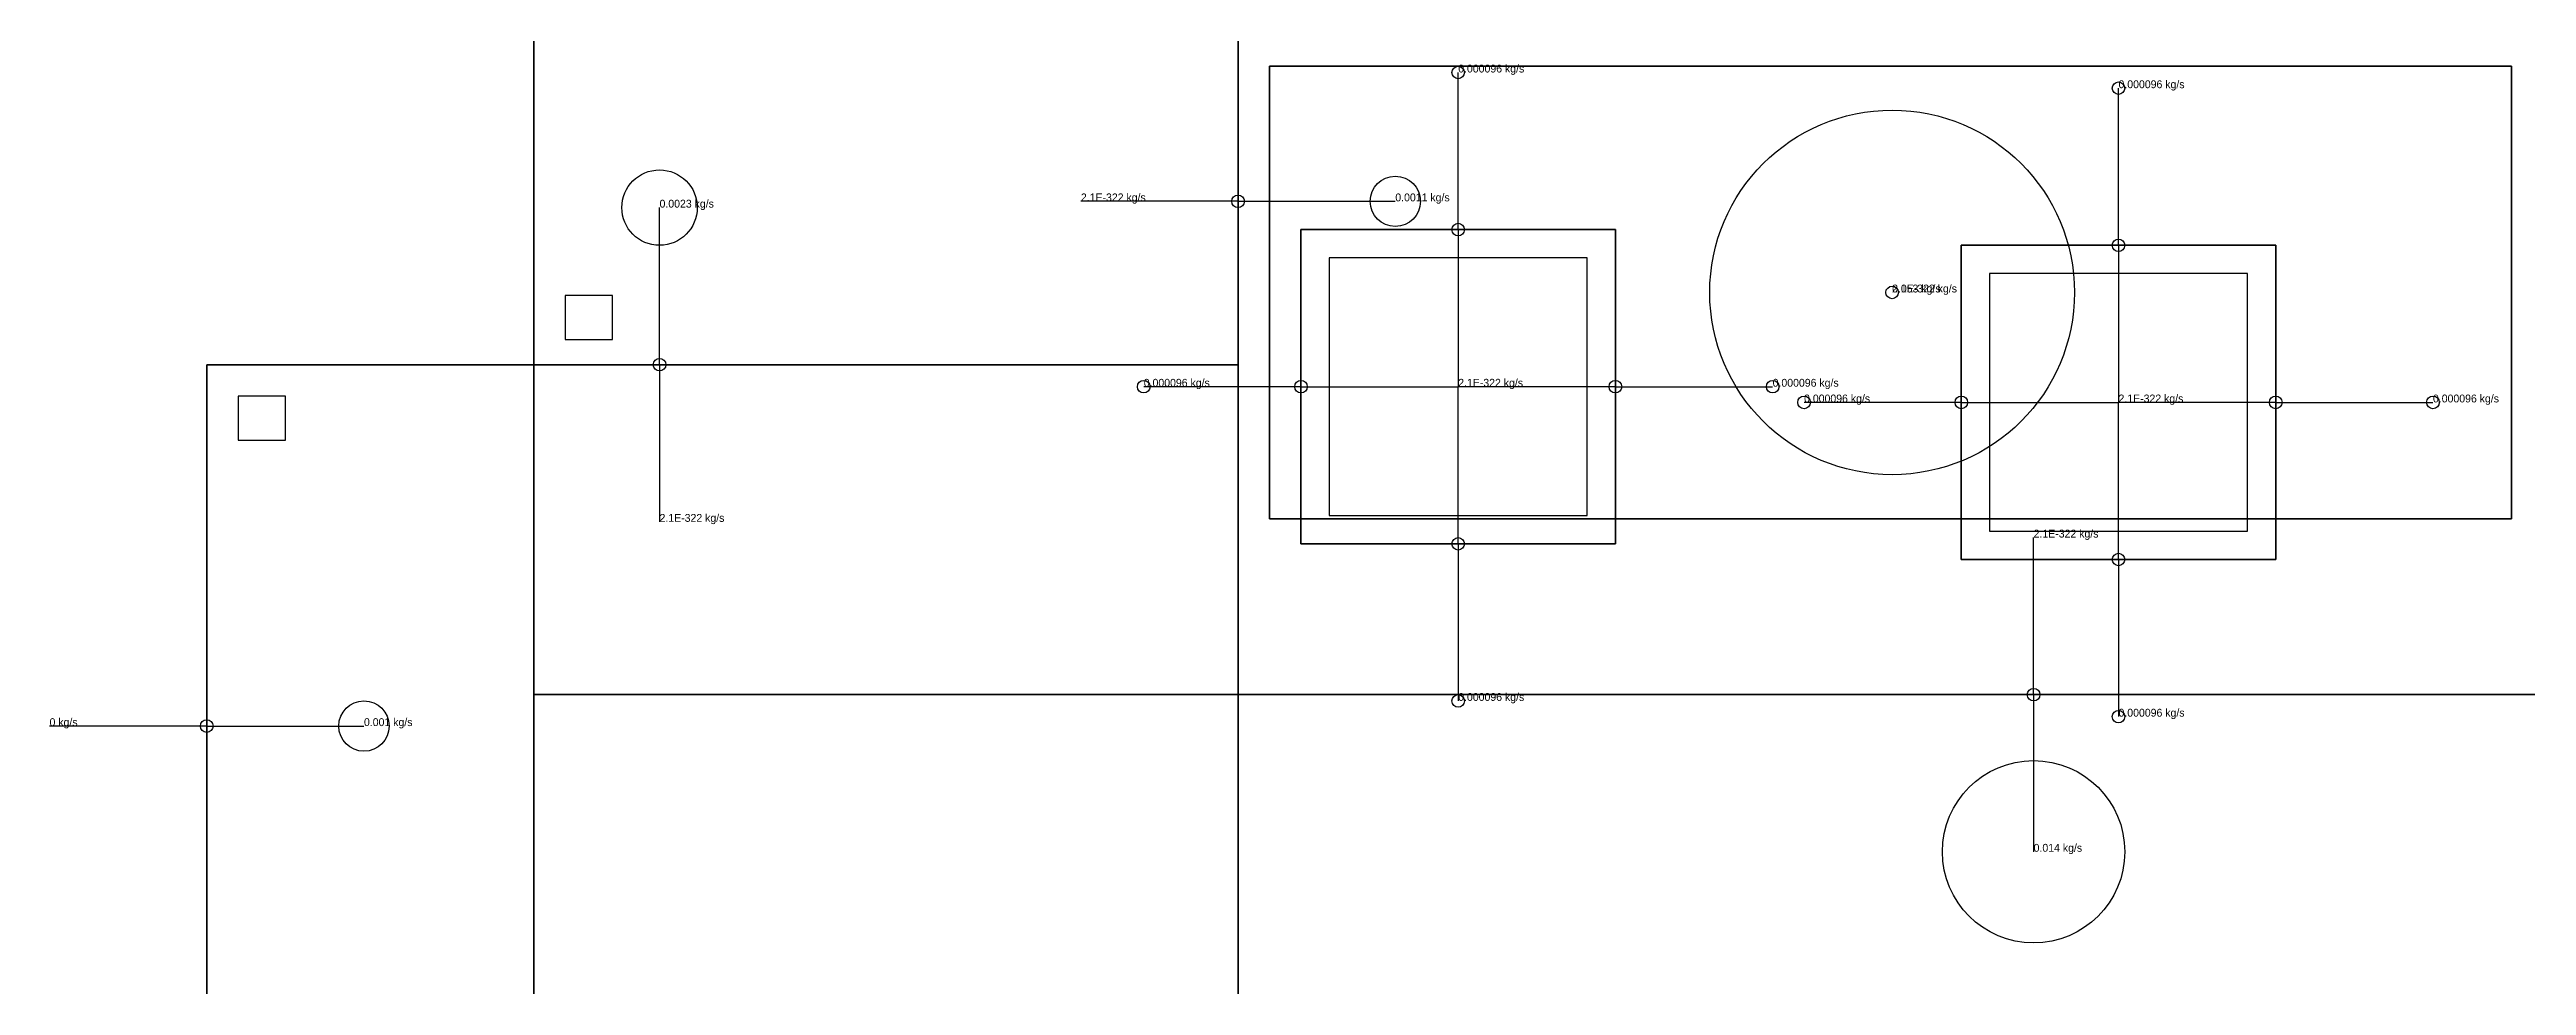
# Model space of a CAD drawing. Header units: metres. Extents: x -2.5 to 12.4, y -1.3 to 12.4.
# Drawn here: x -0.5 to 7.38, y 3.98 to 6.96 of the extents above; entities that cross this region are included whole.
import ezdxf

# ---------------------------------------------------------------- set-up
doc = ezdxf.new("R2010")
doc.units = ezdxf.units.M

msp = doc.modelspace()

# ---------------------------------------------------------------- linework, layer by layer
at = {"layer": 'HAL', "color": 14}
for points in [[(1.04, 9.69, 3.25), (1.04, 9.69), (1.04, 5.96), (1.04, 5.96, 3.25)], [(3.28, 9.69), (3.28, 5.96), (1.04, 5.96), (1.04, 9.69)], [(1.04, 7.01, 6.4), (1.04, 7.01, 3.25), (1.04, 5.96, 3.25), (1.04, 5.96, 6.4)], [(1.04, 7.01, 6.4), (1.04, 5.96, 6.4), (3.28, 5.96, 6.4), (3.28, 7.01, 6.4)], [(3.28, 5.96, 3.25), (3.28, 5.96), (3.28, 7.01), (3.28, 7.01, 3.25)], [(3.28, 5.96, 6.4), (3.28, 5.96, 3.25), (3.28, 7.01, 3.25), (3.28, 7.01, 6.4)], [(1.04, 5.96, 3.25), (1.04, 5.96), (3.28, 5.96), (3.28, 5.96, 3.25)], [(1.04, 5.96, 6.4), (1.04, 5.96, 3.25), (3.28, 5.96, 3.25), (3.28, 5.96, 6.4)]]:
    msp.add_3dface(points, dxfattribs=at)
at = {"layer": 'HAL', "color": 4}
for points in [[(3.28, 6.08, 2.17), (3.28, 6.08, 0.05), (3.28, 6.88, 0.05), (3.28, 6.88, 2.17)], [(1.14, 6.18, 6.4), (1.14, 6.04, 6.4), (1.29, 6.04, 6.4), (1.29, 6.18, 6.4)]]:
    msp.add_3dface(points, dxfattribs=at)
at = {"layer": 'HAL-CENTERPOINTS', "color": 1}
msp.add_circle((3.28, 6.48, 1.11), 0.02, dxfattribs=at)
at = {"layer": 'HAL-MAXMASSFLOWCIRCLESIN', "color": 2}
msp.add_circle((2.78, 6.48, 1.11), 0, dxfattribs=at)
at = {"layer": 'HAL-MAXMASSFLOWCIRCLESOUT', "color": 2}
msp.add_circle((3.78, 6.48, 1.11), 0.08, dxfattribs=at)
at = {"layer": 'HAL-NEGATIVENORMALS', "color": 2}
msp.add_line((3.28, 6.48, 1.11), (2.78, 6.48, 1.11), dxfattribs=at)
at = {"layer": 'HAL-NORMALS', "color": 2}
msp.add_line((3.28, 6.48, 1.11), (3.78, 6.48, 1.11), dxfattribs=at)
at = {"layer": 'LIVING', "color": 14}
for points in [[(7.43, 7.01), (7.43, 1.02), (3.28, 1.02), (3.28, 7.01)], [(3.28, 7.01, 3.25), (3.28, 7.01), (3.28, 5.96), (3.28, 5.96, 3.25)], [(3.28, 7.01, 3.25), (3.28, 4.91, 3.25), (7.43, 4.91, 3.25), (7.43, 7.01, 3.25)], [(3.28, 5.96), (3.28, 0), (0, 0), (0, 5.96)], [(1.04, 5.96, 3.25), (1.04, 5.96), (0, 5.96), (0, 5.96, 3.25)], [(0, 5.96, 3.25), (0, 5.96), (0, 0), (0, 0, 3.25)], [(0, 5.96, 3.25), (0, 0, 3.25), (1.04, 0, 3.25), (1.04, 5.96, 3.25)], [(3.28, 5.96, 3.25), (3.28, 5.96), (1.04, 5.96), (1.04, 5.96, 3.25)], [(1.04, 5.96, 3.25), (1.04, 1.02, 3.25), (3.28, 1.02, 3.25), (3.28, 5.96, 3.25)], [(3.28, 4.91, 3.25), (3.28, 1.02, 3.25), (7.43, 1.02, 3.25), (7.43, 4.91, 3.25)]]:
    msp.add_3dface(points, dxfattribs=at)
at = {"layer": 'LIVING', "color": 4}
for points in [[(3.28, 6.88, 2.17), (3.28, 6.88, 0.05), (3.28, 6.08, 0.05), (3.28, 6.08, 2.17)], [(3.38, 6.91, 3.25), (3.38, 5.47, 3.25), (7.33, 5.47, 3.25), (7.33, 6.91, 3.25)], [(0.1, 5.86, 3.25), (0.1, 5.72, 3.25), (0.25, 5.72, 3.25), (0.25, 5.86, 3.25)], [(0, 5.41, 2.61), (0, 5.41, 0.1), (0, 4.2, 0.1), (0, 4.2, 2.61)]]:
    msp.add_3dface(points, dxfattribs=at)
at = {"layer": 'LIVING-CENTERPOINTS', "color": 1}
msp.add_circle((5.36, 6.19, 3.25), 0.02, dxfattribs=at)
at = {"layer": 'LIVING-CENTERPOINTS', "color": 0}
msp.add_circle((0, 4.81, 1.36), 0.02, dxfattribs=at)
at = {"layer": 'LIVING-MAXMASSFLOWCIRCLESIN', "color": 2}
msp.add_circle((5.36, 6.19, 2.75), 0, dxfattribs=at)
at = {"layer": 'LIVING-MAXMASSFLOWCIRCLESIN', "color": 3}
msp.add_circle((0.5, 4.81, 1.36), 0.08, dxfattribs=at)
at = {"layer": 'LIVING-MAXMASSFLOWCIRCLESOUT', "color": 2}
msp.add_circle((5.36, 6.19, 3.75), 0.58, dxfattribs=at)
at = {"layer": 'LIVING-MAXMASSFLOWCIRCLESOUT', "color": 252}
msp.add_circle((-0.5, 4.81, 1.36), 0, dxfattribs=at)
at = {"layer": 'LIVING-NEGATIVENORMALS', "color": 2}
msp.add_line((5.36, 6.19, 3.25), (5.36, 6.19, 2.75), dxfattribs=at)
at = {"layer": 'LIVING-NEGATIVENORMALS', "color": 3}
msp.add_line((0, 4.81, 1.36), (0.5, 4.81, 1.36), dxfattribs=at)
at = {"layer": 'LIVING-NORMALS', "color": 2}
msp.add_line((5.36, 6.19, 3.25), (5.36, 6.19, 3.75), dxfattribs=at)
at = {"layer": 'LIVING-NORMALS', "color": 252}
msp.add_line((0, 4.81, 1.36), (-0.5, 4.81, 1.36), dxfattribs=at)
at = {"layer": 'NACHTHAL', "color": 14}
for points in [[(3.28, 7.01, 6.4), (3.28, 7.01, 3.25), (3.28, 5.96, 3.25), (3.28, 5.96, 6.4)], [(7.43, 7.01, 3.25), (7.43, 4.91, 3.25), (3.28, 4.91, 3.25), (3.28, 7.01, 3.25)], [(3.28, 7.01, 6.4), (3.28, 4.91, 6.4), (7.43, 4.91, 6.4), (7.43, 7.01, 6.4)], [(4.48, 6.39, 6.6), (4.48, 6.39, 6.4), (3.48, 6.39, 6.4), (3.48, 6.39, 6.6)], [(3.48, 6.39, 6.6), (3.48, 6.39, 6.4), (3.48, 5.39, 6.4), (3.48, 5.39, 6.6)], [(3.48, 6.39, 6.6), (3.48, 5.39, 6.6), (4.48, 5.39, 6.6), (4.48, 6.39, 6.6)], [(4.48, 5.39, 6.6), (4.48, 5.39, 6.4), (4.48, 6.39, 6.4), (4.48, 6.39, 6.6)], [(5.58, 6.34, 6.6), (5.58, 5.34, 6.6), (6.58, 5.34, 6.6), (6.58, 6.34, 6.6)], [(5.58, 6.34, 6.6), (5.58, 6.34, 6.4), (5.58, 5.34, 6.4), (5.58, 5.34, 6.6)], [(6.58, 6.34, 6.6), (6.58, 6.34, 6.4), (5.58, 6.34, 6.4), (5.58, 6.34, 6.6)], [(6.58, 5.34, 6.6), (6.58, 5.34, 6.4), (6.58, 6.34, 6.4), (6.58, 6.34, 6.6)], [(3.28, 5.96, 6.4), (3.28, 5.96, 3.25), (3.28, 4.91, 3.25), (3.28, 4.91, 6.4)], [(3.48, 5.39, 6.6), (3.48, 5.39, 6.4), (4.48, 5.39, 6.4), (4.48, 5.39, 6.6)], [(5.58, 5.34, 6.6), (5.58, 5.34, 6.4), (6.58, 5.34, 6.4), (6.58, 5.34, 6.6)], [(3.28, 4.91, 6.4), (3.28, 4.91, 3.25), (7.43, 4.91, 3.25), (7.43, 4.91, 6.4)]]:
    msp.add_3dface(points, dxfattribs=at)
at = {"layer": 'NACHTHAL', "color": 4}
for points in [[(7.33, 6.91, 3.25), (7.33, 5.47, 3.25), (3.38, 5.47, 3.25), (3.38, 6.91, 3.25)], [(4.47, 6.39, 6.59), (4.47, 6.39, 6.41), (3.49, 6.39, 6.41), (3.49, 6.39, 6.59)], [(3.48, 6.38, 6.59), (3.48, 6.38, 6.41), (3.48, 5.4, 6.41), (3.48, 5.4, 6.59)], [(4.48, 5.4, 6.59), (4.48, 5.4, 6.41), (4.48, 6.38, 6.41), (4.48, 6.38, 6.59)], [(5.58, 6.33, 6.59), (5.58, 6.33, 6.41), (5.58, 5.35, 6.41), (5.58, 5.35, 6.59)], [(6.57, 6.34, 6.59), (6.57, 6.34, 6.41), (5.59, 6.34, 6.41), (5.59, 6.34, 6.59)], [(6.58, 5.35, 6.59), (6.58, 5.35, 6.41), (6.58, 6.33, 6.41), (6.58, 6.33, 6.59)], [(3.57, 6.3, 6.6), (3.57, 5.48, 6.6), (4.39, 5.48, 6.6), (4.39, 6.3, 6.6)], [(5.67, 6.25, 6.6), (5.67, 5.43, 6.6), (6.49, 5.43, 6.6), (6.49, 6.25, 6.6)], [(3.49, 5.39, 6.59), (3.49, 5.39, 6.41), (4.47, 5.39, 6.41), (4.47, 5.39, 6.59)], [(5.59, 5.34, 6.59), (5.59, 5.34, 6.41), (6.57, 5.34, 6.41), (6.57, 5.34, 6.59)], [(3.38, 4.91, 5.42), (3.38, 4.91, 3.3), (5.36, 4.91, 3.3), (5.36, 4.91, 5.42)], [(5.46, 4.91, 5.42), (5.46, 4.91, 3.3), (6.16, 4.91, 3.3), (6.16, 4.91, 5.42)]]:
    msp.add_3dface(points, dxfattribs=at)
at = {"layer": 'NACHTHAL-CENTERPOINTS', "color": 0}
for centre in [(3.98, 6.39, 6.5), (6.08, 6.34, 6.5), (3.48, 5.89, 6.5), (4.48, 5.89, 6.5), (5.58, 5.84, 6.5), (6.58, 5.84, 6.5), (3.98, 5.39, 6.5), (6.08, 5.34, 6.5)]:
    msp.add_circle(centre, 0.02, dxfattribs=at)
at = {"layer": 'NACHTHAL-CENTERPOINTS', "color": 1}
msp.add_circle((5.81, 4.91, 4.36), 0.02, dxfattribs=at)
at = {"layer": 'NACHTHAL-MAXMASSFLOWCIRCLESIN', "color": 3}
for centre in [(3.98, 5.89, 6.5), (3.98, 5.89, 6.5), (3.98, 5.89, 6.5), (3.98, 5.89, 6.5), (6.08, 5.84, 6.5), (6.08, 5.84, 6.5), (6.08, 5.84, 6.5), (6.08, 5.84, 6.5)]:
    msp.add_circle(centre, 0, dxfattribs=at)
at = {"layer": 'NACHTHAL-MAXMASSFLOWCIRCLESIN', "color": 2}
msp.add_circle((5.81, 5.41, 4.36), 0, dxfattribs=at)
at = {"layer": 'NACHTHAL-MAXMASSFLOWCIRCLESOUT', "color": 252}
for centre in [(3.98, 6.89, 6.5), (6.08, 6.84, 6.5), (2.98, 5.89, 6.5), (4.98, 5.89, 6.5), (5.08, 5.84, 6.5), (7.08, 5.84, 6.5), (3.98, 4.89, 6.5), (6.08, 4.84, 6.5)]:
    msp.add_circle(centre, 0.02, dxfattribs=at)
at = {"layer": 'NACHTHAL-MAXMASSFLOWCIRCLESOUT', "color": 2}
msp.add_circle((5.81, 4.41, 4.36), 0.29, dxfattribs=at)
at = {"layer": 'NACHTHAL-NEGATIVENORMALS', "color": 3}
for p, q in [((3.98, 6.39, 6.5), (3.98, 5.89, 6.5)), ((6.08, 6.34, 6.5), (6.08, 5.84, 6.5)), ((3.48, 5.89, 6.5), (3.98, 5.89, 6.5)), ((4.48, 5.89, 6.5), (3.98, 5.89, 6.5)), ((3.98, 5.39, 6.5), (3.98, 5.89, 6.5)), ((5.58, 5.84, 6.5), (6.08, 5.84, 6.5)), ((6.08, 5.34, 6.5), (6.08, 5.84, 6.5)), ((6.58, 5.84, 6.5), (6.08, 5.84, 6.5))]:
    msp.add_line(p, q, dxfattribs=at)
at = {"layer": 'NACHTHAL-NEGATIVENORMALS', "color": 2}
msp.add_line((5.81, 4.91, 4.36), (5.81, 5.41, 4.36), dxfattribs=at)
at = {"layer": 'NACHTHAL-NORMALS', "color": 252}
for p, q in [((3.98, 6.39, 6.5), (3.98, 6.89, 6.5)), ((6.08, 6.34, 6.5), (6.08, 6.84, 6.5)), ((3.48, 5.89, 6.5), (2.98, 5.89, 6.5)), ((4.48, 5.89, 6.5), (4.98, 5.89, 6.5)), ((5.58, 5.84, 6.5), (5.08, 5.84, 6.5)), ((6.58, 5.84, 6.5), (7.08, 5.84, 6.5)), ((3.98, 5.39, 6.5), (3.98, 4.89, 6.5)), ((6.08, 5.34, 6.5), (6.08, 4.84, 6.5))]:
    msp.add_line(p, q, dxfattribs=at)
at = {"layer": 'NACHTHAL-NORMALS', "color": 2}
msp.add_line((5.81, 4.91, 4.36), (5.81, 4.41, 4.36), dxfattribs=at)
at = {"layer": 'SLPKOUDERS', "color": 14}
for points in [[(3.28, 5.96, 3.25), (3.28, 1.02, 3.25), (1.04, 1.02, 3.25), (1.04, 5.96, 3.25)], [(3.28, 5.96, 6.4), (3.28, 5.96, 3.25), (1.04, 5.96, 3.25), (1.04, 5.96, 6.4)], [(1.04, 5.96, 6.4), (1.04, 5.96, 3.25), (1.04, 1.02, 3.25), (1.04, 1.02, 6.4)], [(1.04, 5.96, 6.4), (1.04, 4.91, 6.4), (3.28, 4.91, 6.4), (3.28, 5.96, 6.4)], [(3.28, 4.91, 6.4), (3.28, 4.91, 3.25), (3.28, 5.96, 3.25), (3.28, 5.96, 6.4)], [(1.04, 4.91, 6.4), (1.04, 1.02, 6.4), (3.28, 1.02, 6.4), (3.28, 4.91, 6.4)], [(7.43, 4.91, 3.25), (7.43, 1.02, 3.25), (3.28, 1.02, 3.25), (3.28, 4.91, 3.25)], [(7.43, 4.91, 6.4), (7.43, 4.91, 3.25), (3.28, 4.91, 3.25), (3.28, 4.91, 6.4)], [(3.28, 4.91, 6.4), (3.28, 1.02, 6.4), (7.43, 1.02, 6.4), (7.43, 4.91, 6.4)]]:
    msp.add_3dface(points, dxfattribs=at)
at = {"layer": 'SLPKOUDERS', "color": 4}
for points in [[(1.49, 5.96, 5.94), (1.49, 5.96, 5.84), (1.39, 5.96, 5.84), (1.39, 5.96, 5.94)], [(5.36, 4.91, 5.42), (5.36, 4.91, 3.3), (3.38, 4.91, 3.3), (3.38, 4.91, 5.42)], [(6.16, 4.91, 5.42), (6.16, 4.91, 3.3), (5.46, 4.91, 3.3), (5.46, 4.91, 5.42)]]:
    msp.add_3dface(points, dxfattribs=at)
at = {"layer": 'SLPKOUDERS-CENTERPOINTS', "color": 1}
msp.add_circle((1.44, 5.96, 5.89), 0.02, dxfattribs=at)
at = {"layer": 'SLPKOUDERS-MAXMASSFLOWCIRCLESIN', "color": 2}
msp.add_circle((1.44, 5.46, 5.89), 0, dxfattribs=at)
at = {"layer": 'SLPKOUDERS-MAXMASSFLOWCIRCLESOUT', "color": 2}
msp.add_circle((1.44, 6.46, 5.89), 0.12, dxfattribs=at)
at = {"layer": 'SLPKOUDERS-NEGATIVENORMALS', "color": 2}
msp.add_line((1.44, 5.96, 5.89), (1.44, 5.46, 5.89), dxfattribs=at)
at = {"layer": 'SLPKOUDERS-NORMALS', "color": 2}
msp.add_line((1.44, 5.96, 5.89), (1.44, 6.46, 5.89), dxfattribs=at)
at = {"layer": 'UNKNOWN', "color": 4}
msp.add_3dface([(1.39, 5.96, 5.94), (1.39, 5.96, 5.84), (1.49, 5.96, 5.84), (1.49, 5.96, 5.94)], dxfattribs=at)

# ---------------------------------------------------------------- texts
at = {"layer": 'HAL-MAXTEXT'}
for s, p in [('2.1E-322 kg/s', (2.78, 6.48, 1.11)), ('0.0011 kg/s', (3.78, 6.48, 1.11))]:
    msp.add_text(s, height=0.025, dxfattribs=at).set_placement(p)
at = {"layer": 'LIVING-MAXTEXT'}
for s, p in [('0.053 kg/s', (5.36, 6.19, 3.75)), ('2.1E-322 kg/s', (5.36, 6.19, 2.75)), ('0 kg/s', (-0.5, 4.81, 1.36)), ('0.001 kg/s', (0.5, 4.81, 1.36))]:
    msp.add_text(s, height=0.025, dxfattribs=at).set_placement(p)
at = {"layer": 'NACHTHAL-MAXTEXT'}
for s, p in [('0.000096 kg/s', (3.98, 6.89, 6.5)), ('0.000096 kg/s', (6.08, 6.84, 6.5)), ('0.000096 kg/s', (2.98, 5.89, 6.5)), ('2.1E-322 kg/s', (3.98, 5.89, 6.5)), ('2.1E-322 kg/s', (3.98, 5.89, 6.5)), ('2.1E-322 kg/s', (3.98, 5.89, 6.5)), ('2.1E-322 kg/s', (3.98, 5.89, 6.5)), ('0.000096 kg/s', (4.98, 5.89, 6.5)), ('0.000096 kg/s', (5.08, 5.84, 6.5)), ('2.1E-322 kg/s', (6.08, 5.84, 6.5)), ('2.1E-322 kg/s', (6.08, 5.84, 6.5)), ('2.1E-322 kg/s', (6.08, 5.84, 6.5)), ('2.1E-322 kg/s', (6.08, 5.84, 6.5)), ('0.000096 kg/s', (7.08, 5.84, 6.5)), ('2.1E-322 kg/s', (5.81, 5.41, 4.36)), ('0.000096 kg/s', (3.98, 4.89, 6.5)), ('0.000096 kg/s', (6.08, 4.84, 6.5)), ('0.014 kg/s', (5.81, 4.41, 4.36))]:
    msp.add_text(s, height=0.025, dxfattribs=at).set_placement(p)
at = {"layer": 'SLPKOUDERS-MAXTEXT'}
for s, p in [('0.0023 kg/s', (1.44, 6.46, 5.89)), ('2.1E-322 kg/s', (1.44, 5.46, 5.89))]:
    msp.add_text(s, height=0.025, dxfattribs=at).set_placement(p)

doc.saveas('drawing.dxf')
